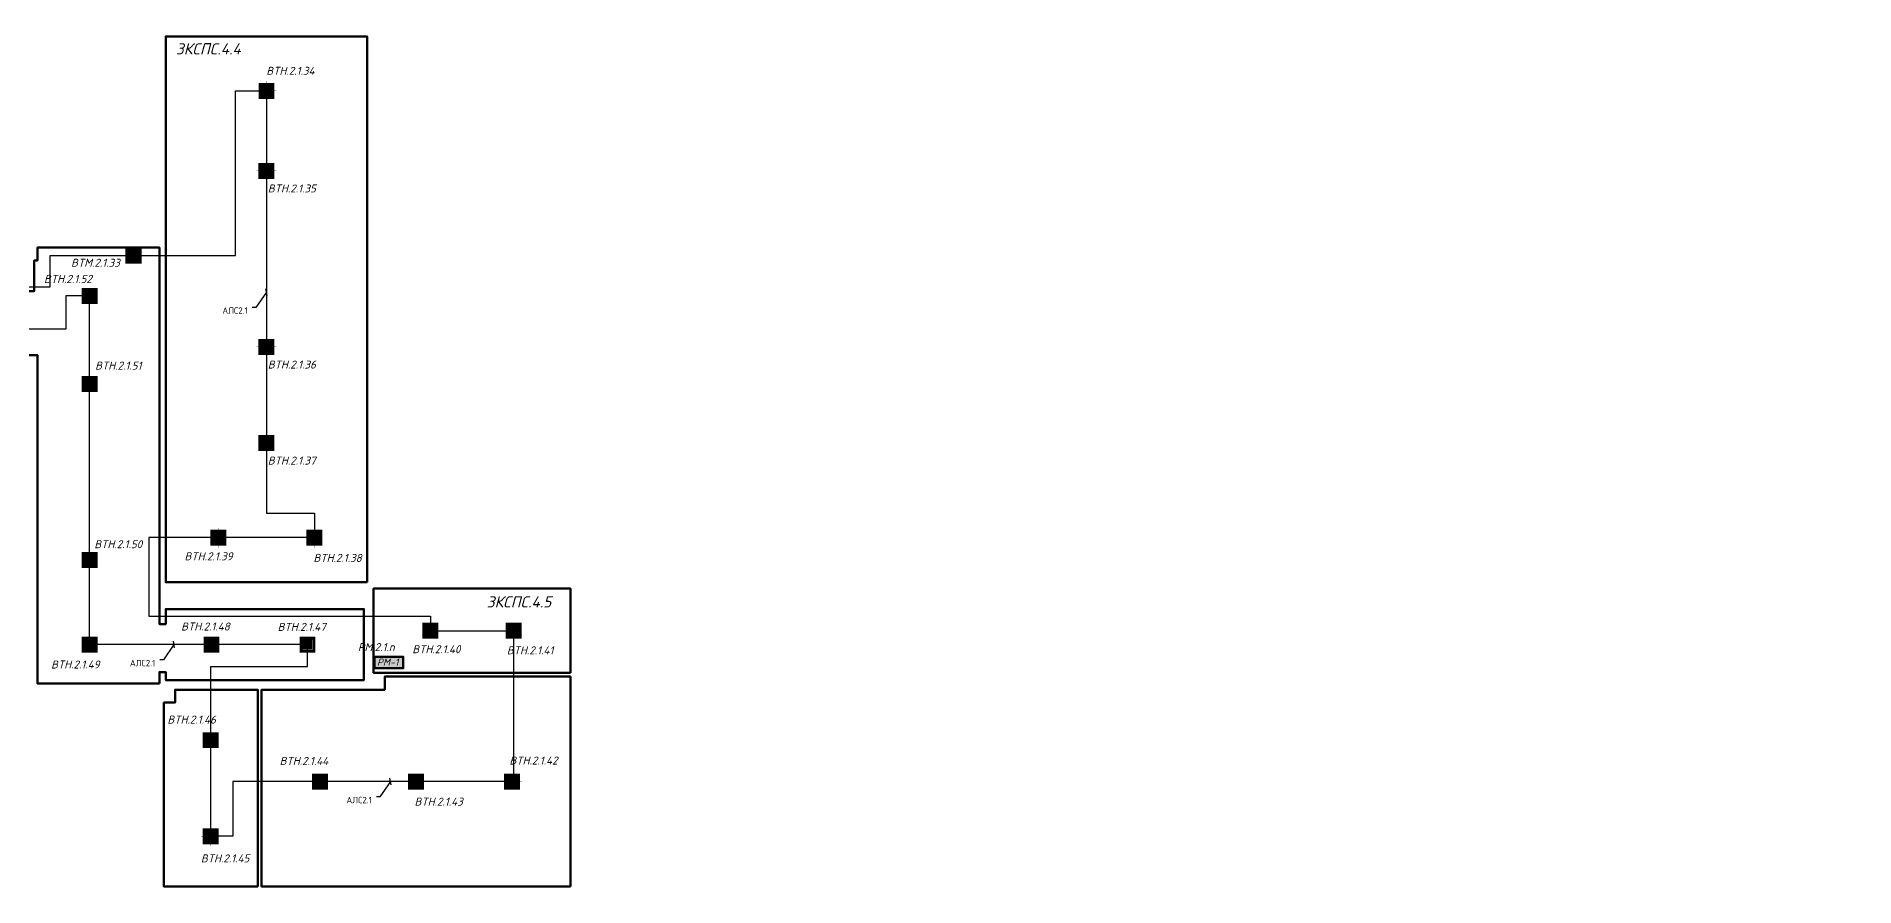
# Model space of a CAD drawing. Header units: millimetres. Extents: x -352922 to 707789, y -273589 to 355472.
# Drawn here: x 246641 to 303448, y 55306 to 81866 of the extents above; entities that cross this region are included whole.
import ezdxf
from ezdxf import colors
from ezdxf.entities.mleader import LeaderData, LeaderLine
from ezdxf.enums import TextEntityAlignment as Align
from ezdxf.math import Vec2, Vec3

# ---------------------------------------------------------------- set-up
doc = ezdxf.new("R2010")
doc.units = ezdxf.units.MM
doc.header["$LTSCALE"] = 0.5
doc.linetypes.add('CONTI', pattern=[0])
doc.layers.get('0').update_dxf_attribs({"lineweight": 18})
for name, color, linetype, lineweight in [('! BSN__тонкая  текст - 015', 250, 'Continuous', 15), ('! ЗКПС НОМЕР 1', 4, 'Continuous', 50), ('13_text', 250, 'Continuous', 15), ('13_АПС_кабели', 1, 'Continuous', 30), ('13_АПС_оборудование', 1, 'Continuous', 30), ('13_АПС_текст', 1, 'Continuous', 30), ('BSN__основная - 06', 1, 'Continuous', 60), ('АР_Штриховка_Стималит', 5, 'Continuous', 0)]:
    doc.layers.add(name, color=color, linetype=linetype, lineweight=lineweight)
doc.layers.add('! ЗКПС НОМЕР 2', color=7, linetype='Continuous', lineweight=0, true_color=0xf3aae6, transparency=0.5)
doc.styles.add('BDG_T_R', font='GOST Common.ttf')
doc.styles.add('ISOCPEUR', font='isocpeui.ttf', dxfattribs={"height": 250})
doc.linetypes.add('Рабочее в трубе  _о_о_', pattern='A,5,2,[133,ltypeshp.shx,S=0.4,R=0,X=0,Y=0.75],3', length=10)

# ---------------------------------------------------------------- blocks, each defined once
blk = doc.blocks.new('101')
at = {"layer": '! ЗКПС НОМЕР 2', "true_color": 0xffffff, "transparency": 33554687}
h = blk.add_hatch(color=7, dxfattribs=at)
h.dxf.hatch_style = 1
h.paths.add_polyline_path([(-12942.01, -22141.87), (-12946.97, -22141.87), (-12946.97, -22146.83), (-12942.01, -22146.83)])
at = {"layer": 'BSN__основная - 06', "color": 1, "lineweight": 30, "ltscale": 100, "const_width": 0.03, "elevation": 0}
blk.add_lwpolyline([(-12946.97, -22141.87), (-12942.01, -22141.87), (-12942.01, -22146.83), (-12946.97, -22146.83)], close=True, dxfattribs=at)
at = {"layer": 'BSN__основная - 06', "color": 1, "lineweight": 30, "ltscale": 100, "const_width": 0.07, "elevation": 0}
blk.add_lwpolyline([(-12943.94, -22142.7), (-12945.04, -22143.87), (-12943.94, -22144.83), (-12945.03, -22145.93)], dxfattribs=at)
blk = doc.blocks.new('102')
at = {"layer": '! ЗКПС НОМЕР 1', "true_color": 0x78b1e2}
h = blk.add_hatch(color=143, dxfattribs=at)
h.dxf.hatch_style = 1
h.paths.add_polyline_path([(1716.11, -5163.04), (1711.15, -5163.04), (1711.15, -5168), (1716.11, -5168)])
at = {"layer": '! BSN__тонкая  текст - 015', "color": 1, "lineweight": 30, "ltscale": 100, "const_width": 0.03, "elevation": 0}
blk.add_lwpolyline([(1711.15, -5163.04), (1716.11, -5163.04), (1716.11, -5168), (1711.15, -5168)], close=True, dxfattribs=at)
at = {"layer": '! BSN__тонкая  текст - 015', "color": 1, "lineweight": 30, "ltscale": 100, "const_width": 0.05}
for points in [[(1713.63, -5162.45), (1713.63, -5163.03)], [(1711.15, -5165.49), (1710.57, -5165.49)], [(1713.63, -5168.01), (1713.63, -5168.59)], [(1716.71, -5165.49), (1716.13, -5165.49)]]:
    blk.add_lwpolyline(points, dxfattribs=at)
at = {"color": 1, "lineweight": 5, "ltscale": 100, "const_width": 0.03, "elevation": 0}
blk.add_lwpolyline([(1714.18, -5164.4), (1713.05, -5165), (1714.2, -5165.99), (1713.09, -5166.59)], dxfattribs=at)
blk = doc.blocks.new('ИПР1')
at = {"layer": 'АР_Штриховка_Стималит', "ltscale": 0.01, "true_color": 0xffffff}
h = blk.add_hatch(color=7, dxfattribs=at)
h.dxf.hatch_style = 1
h.paths.add_polyline_path([(-11645.55, -30228.88), (-11645.55, -30233.84), (-11640.59, -30233.84), (-11640.59, -30228.88)])
at = {"layer": 'BSN__основная - 06', "ltscale": 100, "const_width": 0.1}
blk.add_lwpolyline([(-11645.55, -30228.88), (-11640.59, -30228.88), (-11640.59, -30233.84), (-11645.55, -30233.84)], close=True, dxfattribs=at)
for points in [[(-11644.86, -30229.41), (-11644.81, -30229.56), (-11644.79, -30229.62), (-11644.77, -30229.68), (-11644.75, -30229.72), (-11644.73, -30229.76), (-11644.69, -30229.83), (-11644.65, -30229.9), (-11644.6, -30229.98), (-11644.55, -30230.04), (-11644.51, -30230.1), (-11644.43, -30230.19), (-11644.38, -30230.24), (-11644.32, -30230.3), (-11644.21, -30230.4), (-11644.11, -30230.47), (-11644.01, -30230.53), (-11643.91, -30230.59), (-11643.81, -30230.64), (-11643.71, -30230.68), (-11643.59, -30230.72), (-11643.46, -30230.76), (-11643.35, -30230.78), (-11643.23, -30230.8), (-11642.98, -30230.81), (-11642.75, -30230.79), (-11642.55, -30230.75), (-11642.29, -30230.66), (-11642.04, -30230.54), (-11641.8, -30230.36), (-11641.6, -30230.17), (-11641.46, -30229.97), (-11641.33, -30229.77), (-11641.23, -30229.54), (-11641.19, -30229.41)], [(-11642.97, -30230.82), (-11642.97, -30233.29)]]:
    blk.add_lwpolyline(points, dxfattribs=at)
blk = doc.blocks.new('*U37')
at = {"linetype": 'Continuous', "lineweight": 20, "true_color": 0xffffff, "transparency": 33554559}
h = blk.add_hatch(color=7, dxfattribs=at)
h.dxf.hatch_style = 1
h.paths.add_polyline_path([(-218, 521), (-218, -276), (1786, -276), (1786, 521)])
h.paths.add_polyline_path([(-1570, -1070), (1673, -1070), (1673, -565), (-1570, -565)], flags=9)
at = {"color": 1, "lineweight": 50, "transparency": 33554559}
blk.add_lwpolyline([(-218, 521), (1786, 521), (1786, -276), (-218, -276)], close=True, dxfattribs=at)
at = {"color": 1, "transparency": 33554559, "insert": (-42, 390), "char_height": 500, "attachment_point": 1, "style": 'ISOCPEUR'}
blk.add_mtext_dynamic_manual_height_columns('РМ-1', width=896.24, gutter_width=1500, heights=[0], dxfattribs=at)
at = {"transparency": 33554559, "style": 'ISOCPEUR'}
blk.add_attdef('НУМЕРАЦИЯ', (-505, 1445), '', height=500, dxfattribs=at)
at = {"color": 5, "transparency": 33554559, "style": 'ISOCPEUR'}
blk.add_attdef('ПОМ.', text='', height=200, dxfattribs=at).set_placement((-37, 473), align=Align.RIGHT)
at = {"transparency": 33554559, "style": 'ISOCPEUR', "flags": 1}
blk.add_attdef('НОМ', (1222, 570), '', height=250, dxfattribs=at)
at = {"color": 6, "lineweight": 20, "transparency": 33554559, "style": 'ISOCPEUR', "flags": 1}
for tag, p in [('ПОМЕЩЕНИЕ', (1645, -43)), ('ИД', (2550, -400))]:
    blk.add_attdef(tag, p, '', height=250, dxfattribs=at)
at = {"color": 6, "lineweight": 40, "transparency": 33554559, "style": 'ISOCPEUR'}
blk.add_attdef('СЛУЖЕБНЫЙОТКР', (-997, -747), '', height=220, dxfattribs=at)
at = {"color": 2, "linetype": 'Continuous', "lineweight": 30, "transparency": 33554559, "style": 'ISOCPEUR', "flags": 1}
blk.add_attdef('ID', (2010, -411), '', height=250, dxfattribs=at)
blk = doc.blocks.new('746')
at = {"layer": '! ЗКПС НОМЕР 1', "true_color": 0x78b1e2}
h = blk.add_hatch(color=143, dxfattribs=at)
h.dxf.hatch_style = 1
h.paths.add_polyline_path([(846.51, -5270.35), (846.51, -5275.23), (851.38, -5275.23), (851.38, -5270.35)])
h.paths.add_polyline_path([(850.5, -5271.29), (850.5, -5274.35), (847.45, -5274.35), (847.45, -5271.29)], flags=16)
at = {"layer": 'АР_Штриховка_Стималит', "true_color": 0xffffff}
h = blk.add_hatch(color=7, dxfattribs=at)
h.dxf.hatch_style = 1
h.paths.add_polyline_path([(847.47, -5271.31), (847.47, -5274.33), (850.49, -5274.33), (850.49, -5271.31)])
at = {"layer": '! BSN__тонкая  текст - 015', "color": 1, "lineweight": 30, "ltscale": 100, "const_width": 0.05}
for points in [[(848.93, -5269.74), (848.93, -5270.31)], [(846.45, -5272.77), (845.87, -5272.77)], [(848.93, -5275.28), (848.93, -5275.85)], [(852.01, -5272.77), (851.43, -5272.77)]]:
    blk.add_lwpolyline(points, dxfattribs=at)
at = {"color": 1, "lineweight": 5, "ltscale": 100, "elevation": 0}
for points, const_width in [([(846.48, -5275.26), (851.41, -5275.26), (851.41, -5270.32), (846.48, -5270.32)], 0.03), ([(847.47, -5274.33), (850.49, -5274.33), (850.49, -5271.31), (847.47, -5271.31)], 0.01)]:
    blk.add_lwpolyline(points, close=True, dxfattribs=dict(at, const_width=const_width))
at = {"color": 1, "lineweight": 5, "ltscale": 100, "const_width": 0.03, "elevation": 0}
blk.add_lwpolyline([(849.48, -5271.68), (848.35, -5272.29), (849.5, -5273.27), (848.39, -5273.87)], dxfattribs=at)
blk = doc.blocks.new('748')
at = {"layer": 'АР_Штриховка_Стималит', "true_color": 0xffffff}
h = blk.add_hatch(color=7, dxfattribs=at)
h.dxf.hatch_style = 1
h.paths.add_polyline_path([(1611.52, -5339.8), (1606.65, -5339.8), (1606.65, -5344.67), (1611.52, -5344.67)])
h.paths.add_polyline_path([(1610.64, -5340.73), (1610.64, -5343.79), (1607.58, -5343.79), (1607.58, -5340.73)], flags=16)
h = blk.add_hatch(color=7, dxfattribs=at)
h.dxf.hatch_style = 1
h.paths.add_polyline_path([(1607.58, -5340.72), (1607.58, -5343.75), (1610.59, -5343.75), (1610.59, -5340.72)])
at = {"color": 1, "lineweight": 5, "ltscale": 100, "elevation": 0}
for points, const_width in [([(1606.61, -5344.7), (1611.55, -5344.7), (1611.55, -5339.77), (1606.61, -5339.77)], 0.03), ([(1607.58, -5343.75), (1610.59, -5343.75), (1610.59, -5340.72), (1607.58, -5340.72)], 0.01)]:
    blk.add_lwpolyline(points, close=True, dxfattribs=dict(at, const_width=const_width))
at = {"color": 1, "lineweight": 5, "ltscale": 100, "const_width": 0.03, "elevation": 0}
blk.add_lwpolyline([(1609.64, -5341.14), (1608.51, -5341.74), (1609.66, -5342.73), (1608.55, -5343.32)], dxfattribs=at)
blk = doc.blocks.new('_Oblique')
at = {"color": 0, "linetype": 'ByBlock', "lineweight": -2, "transparency": 33554687}
blk.add_line((-0.5, -0.5), (0.5, 0.5), dxfattribs=at)

msp = doc.modelspace()

# ---------------------------------------------------------------- linework, layer by layer
at = {"layer": '! ЗКПС НОМЕР 1', "color": 40, "transparency": 33554559}
msp.add_lwpolyline([(256975.61454, 64815.68246), (256875.61454, 64815.68246), (250685.61454, 64815.68246), (250685.61454, 81866.07267), (256975.61454, 81866.07267)], close=True, dxfattribs=at)
at = {"layer": '! ЗКПС НОМЕР 1', "color": 11, "true_color": 0xf27172, "transparency": 33554559}
msp.add_lwpolyline([(250485.61454, 61655.68246), (246675.61454, 61655.68246), (246675.61454, 71908.16474), (246375.61454, 71908.16474), (246375.61454, 71195.68246), (242745.61454, 71195.69078), (242745.61454, 74244.47338), (246375.61454, 74244.47338), (246375.61454, 73908.16474), (246575.61454, 73908.16474), (246575.61454, 74865.68246), (246675.61454, 74865.68246), (246675.61454, 75265.68246), (250485.61454, 75265.68246), (250485.61454, 63505.40613), (250685.61454, 63505.40613), (250685.61454, 63975.68251), (256875.61454, 63975.68251), (256875.61454, 61755.68246), (250685.61454, 61755.68246), (250685.61454, 62005.51777), (250485.61454, 62005.40613)], close=True, dxfattribs=at)
at = {"layer": '! ЗКПС НОМЕР 1', "color": 84, "transparency": 33554559}
for points in [[(263325.61454, 61988.649), (257175.95003, 61988.649), (257175.61454, 64615.68246), (263325.61454, 64615.68246)], [(253555.64705, 55305.69795), (250625.61454, 55305.68246), (250625.61454, 61055.68246), (250975.61256, 61055.68246), (250975.61471, 61454.29058), (253555.61454, 61455.68246)], [(263325.61454, 55305.68246), (253675.61454, 55305.68246), (253675.61454, 61455.68309), (255935.61454, 61455.68246), (255935.61454, 61455.68246), (257525.61471, 61455.68246), (257525.61694, 61868.649), (263325.61454, 61868.649)]]:
    msp.add_lwpolyline(points, close=True, dxfattribs=at)
at = {"layer": '13_АПС_кабели', "transparency": 33554687}
msp.add_lwpolyline([(243748.12328, 74040.15494), (247071.88049, 74040.15494), (247071.88049, 75017.6999), (249686.51722, 75017.6999), (252867.21797, 75017.6999), (252867.21797, 80164.48276), (253829.79224, 80164.48276), (253829.79224, 77664.76131), (253829.79224, 75165.68246), (253829.79224, 71348.24354), (253830.4113, 66974.24134), (255330.63048, 66974.24134), (255330.63048, 66208.18112), (250156.26048, 66208.18112), (250156.26048, 63757.19807), (258952.03965, 63757.19807), (258952.20462, 63301.22557), (261551.56365, 63299.8039), (261550.78229, 58587.16573), (252777.48961, 58587.8274), (252777.48961, 56883.6603), (252089.79255, 56882.99863), (252089.79255, 59882.99863), (252089.79255, 62184.48349), (255113.11454, 62184.48349), (255113.11454, 62865.68248), (252113.11454, 62865.68248), (248305.61454, 62865.68248), (248305.61454, 65510.68355), (248305.61454, 71010.68355), (248305.61454, 73760.68355), (247557.70615, 73760.68355), (247557.70615, 72720.08349), (244748.12328, 72720.08349)], dxfattribs=at)
at = {"layer": '13_АПС_кабели', "linetype": 'Рабочее в трубе  _о_о_', "transparency": 33554687}
for points in [[(250685.61454, 75017.6999), (252867.21797, 75017.6999), (252867.21797, 80164.48276), (253829.02162, 80164.48276), (253830.4113, 66974.24134), (255330.63048, 66974.24134), (255329.79224, 66207.51945), (250685.61454, 66207.51945)], [(257175.61454, 63757.19807), (258952.03802, 63755.49655), (258952.03802, 63301.22551), (261550.78229, 63302.16573), (261550.78229, 58587.8274), (252777.48961, 58587.8274), (252777.48961, 56883.6603), (252089.79255, 56882.99863), (252087.32608, 61454.89034)]]:
    msp.add_lwpolyline(points, dxfattribs=at)

# ---------------------------------------------------------------- block references
at = {"layer": '13_АПС_оборудование', "transparency": 33554687, "xscale": 100, "yscale": 100, "zscale": 100}
for name, p in [('746', (168937.14739, 607441.77041, 0.25088)), ('748', (94204.80825, 597089.06554)), ('746', (174058.13745, 590579.17482, 0.25088))]:
    msp.add_blockref(name, p, dxfattribs=at)
at = {"layer": '13_АПС_оборудование', "transparency": 33554559}
for name, p, xscale, yscale, zscale in [('102', (82467.17718, 594214.37583, -0.47809), 100, 100, 100), ('101', (1542754.96254, 2288195.45936, -0.25088), 100, 100, 100), ('102', (82467.17718, 588714.37583, -0.47809), 100, 100, 100), ('101', (1542754.96254, 2285445.45936, -0.25088), 100, 100, 100), ('102', (82467.17718, 585714.37583, -0.47809), 100, 100, 100), ('102', (80967.17718, 582757.13397, -0.47809), 100, 100, 100), ('102', (83967.17718, 582757.13397, -0.47809), 100, 100, 100), ('101', (1542754.96254, 2279945.45936, -0.25088), 100, 100, 100), ('101', (1542754.96254, 2277300.4583, -0.25088), 100, 100, 100), ('101', (1546562.46254, 2277300.4583, -0.25088), 100, 100, 100), ('102', (90188.16723, 579851.78025, -0.47809), 100, 100, 100), ('*U37', (257301.23114, 62253.4194), 0.45, 0.45, 0.45), ('102', (80727.1775, 576432.61315, -0.47809), 100, 100, 100), ('102', (84138.01574, 575136.78025, -0.47809), 100, 100, 100), ('102', (87138.01574, 575136.78025, -0.47809), 100, 100, 100), ('102', (90138.01574, 575136.78025, -0.47809), 100, 100, 100), ('102', (80727.1775, 573432.61315, -0.47809), 100, 100, 100)]:
    msp.add_blockref(name, p, dxfattribs=dict(at, xscale=xscale, yscale=yscale, zscale=zscale))
at = {"layer": '13_АПС_оборудование', "color": 5, "transparency": 33554559, "xscale": 100, "yscale": 100, "zscale": 100}
msp.add_blockref('ИПР1', (1413983.83725, 3098153.72279), dxfattribs=at)

# ---------------------------------------------------------------- texts
at = {"layer": '13_АПС_текст', "color": 5, "transparency": 33554687, "style": 'ISOCPEUR'}
for s, p in [('ЗКСПС.4.4', (251000.81761, 81301.79997)), ('ЗКСПС.4.5', (260710.38509, 64025.35008))]:
    msp.add_text(s, height=350, dxfattribs=at).set_placement(p)
at = {"layer": '13_АПС_текст', "transparency": 33554559, "style": 'ISOCPEUR'}
for s, p in [('BTH.2.1.34', (253825.88968, 80664.57487, 0)), ('BTH.2.1.35', (253872.70313, 76988.96099, 0)), ('BTM.2.1.33', (247726.20738, 74668.95964, 0)), ('BTH.2.1.52', (246880.43728, 74163.80321, 0)), ('BTH.2.1.51', (248478.20842, 71456.10884, 0)), ('BTH.2.1.36', (253872.70313, 71488.96099, 0)), ('BTH.2.1.37', (253872.70313, 68488.96099, 0)), ('BTH.2.1.50', (248451.57175, 65877.63875, 0)), ('BTH.2.1.39', (251270.22761, 65499.56491, 0)), ('BTH.2.1.38', (255298.78895, 65448.22304, 0)), ('BTH.2.1.48', (251163.90645, 63306.18604, 0)), ('BTH.2.1.47', (254178.90251, 63294.55101, 0)), ('РМ.2.1.n', (256685.61053, 62663.41546, 0)), ('BTH.2.1.40', (258387.30817, 62596.76948, 0)), ('BTH.2.1.41', (261340.77027, 62561.76499, 0)), ('BTH.2.1.49', (247101.22274, 62119.3632, 0)), ('BTH.2.1.46', (250736.17312, 60398.15407, 0)), ('BTH.2.1.44', (254243.12332, 59107.93201, 0)), ('BTH.2.1.42', (261422.4842, 59119.60017, 0)), ('BTH.2.1.43', (258457.3505, 57836.08073, 0)), ('BTH.2.1.45', (251782.43794, 56062.41262, 0))]:
    msp.add_text(s, height=250, dxfattribs=at).set_placement(p)

# ---------------------------------------------------------------- leaders
at = {"layer": '13_text', "color": 0, "lineweight": 15, "transparency": 33554687}
ml = msp.add_multileader_mtext('Standard', dxfattribs=at)
ml.set_content('{\\fISOCPEUR|b0|i0|c204|p34;АЛС2\\fISOCPEUR|b0|i0|c0|p34;.\\fISOCPEUR|b0|i0|c204|p34;1}', color=7, style='BDG_T_R')
ml.set_leader_properties(color=7, linetype='Continuous', lineweight=25)
ml.set_arrow_properties(name='OBLIQUE')
ml.build(insert=Vec2(0, 0))
ml.multileader.update_dxf_attribs({"has_text_frame": 1, "text_left_attachment_type": 0, "text_right_attachment_type": 0, "dogleg_length": 2, "arrow_head_size": 150})
ctx = ml.context
ctx.base_point, ctx.char_height, ctx.arrow_head_size, ctx.landing_gap_size, ctx.plane_origin = Vec3(252353.52612, 73401.12606), 200, 150, 100, Vec3(260672.65286, 70220.02272)
ctx.left_attachment, ctx.right_attachment = 0, 0
notes = []
notes.append((ctx, [(0, (1, 1, 0), (253499.07856, 73401.12606), (-1, 0), 111.1585, [(0, [(253829.79224, 73877.85221)], 0, [])])]))
ctx.mtext.insert, ctx.mtext.width, ctx.mtext.flow_direction = Vec3(252453.52612, 73401.12606), 662.072481, 5
ml = msp.add_multileader_mtext('Standard', dxfattribs=at)
ml.set_content('{\\fISOCPEUR|b0|i0|c204|p34;АЛС2\\fISOCPEUR|b0|i0|c0|p34;.\\fISOCPEUR|b0|i0|c204|p34;1}', color=7, style='BDG_T_R')
ml.set_leader_properties(color=7, linetype='Continuous', lineweight=25)
ml.set_arrow_properties(name='OBLIQUE')
ml.build(insert=Vec2(0, 0))
ml.multileader.update_dxf_attribs({"has_text_frame": 1, "text_left_attachment_type": 0, "text_right_attachment_type": 0, "dogleg_length": 2, "arrow_head_size": 150})
ctx = ml.context
ctx.base_point, ctx.char_height, ctx.arrow_head_size, ctx.landing_gap_size, ctx.plane_origin = Vec3(249464.81353, 62388.95633), 200, 150, 100, Vec3(257783.94027, 59207.853)
ctx.left_attachment, ctx.right_attachment = 0, 0
notes.append((ctx, [(0, (1, 1, 0), (250610.36597, 62388.95633), (-1, 0), 111.1585, [(0, [(250941.07965, 62865.68248)], 0, [])])]))
ctx.mtext.insert, ctx.mtext.width, ctx.mtext.flow_direction = Vec3(249564.81353, 62388.95633), 662.072481, 5
ml = msp.add_multileader_mtext('Standard', dxfattribs=at)
ml.set_content('{\\fISOCPEUR|b0|i0|c204|p34;АЛС2\\fISOCPEUR|b0|i0|c0|p34;.\\fISOCPEUR|b0|i0|c204|p34;1}', color=7, style='BDG_T_R')
ml.set_leader_properties(color=7, linetype='Continuous', lineweight=25)
ml.set_arrow_properties(name='OBLIQUE')
ml.build(insert=Vec2(0, 0))
ml.multileader.update_dxf_attribs({"has_text_frame": 1, "text_left_attachment_type": 0, "text_right_attachment_type": 0, "dogleg_length": 2, "arrow_head_size": 150})
ctx = ml.context
ctx.base_point, ctx.char_height, ctx.arrow_head_size, ctx.landing_gap_size, ctx.plane_origin = Vec3(256229.91522, 58110.72953), 200, 150, 100, Vec3(264549.04197, 54929.6262)
ctx.left_attachment, ctx.right_attachment = 0, 0
notes.append((ctx, [(0, (1, 1, 0), (257375.46766, 58110.72953), (-1, 0), 111.1585, [(0, [(257706.18134, 58587.45569)], 0, [])])]))
ctx.mtext.insert, ctx.mtext.width, ctx.mtext.flow_direction = Vec3(256329.91522, 58110.72953), 662.072481, 5
at = {"layer": '13_АПС_оборудование', "color": 18, "linetype": 'CONTI', "lineweight": 5, "ltscale": 100, "true_color": 0x000000, "transparency": 33554559}
ml = msp.add_multileader_mtext('Standard', dxfattribs=at)
ml.set_content('Оборудование АПС', color=(0, 0, 0), style='ISOCPEUR')
ml.set_leader_properties(color=256, linetype='ByLayer', lineweight=-1)
ml.build(insert=Vec2(0, 0))
ml.multileader.update_dxf_attribs({"text_left_attachment_type": 6, "text_right_attachment_type": 6, "dogleg_length": 2, "arrow_head_size": 200, "scale": 100})
ctx = ml.context
ctx.base_point, ctx.scale, ctx.char_height, ctx.arrow_head_size, ctx.landing_gap_size, ctx.plane_origin = Vec3(-188945.62459, 61396.0782), 100, 250, 200, 0, Vec3(-184042.7423, 59859.08313)
ctx.left_attachment, ctx.right_attachment = 6, 6
notes.append((ctx, [(1, (1, 1, 0), (-185750.17005, 61396.0782), (-1, 0), 200, [(0, [(-183533.47937, 66845.68246)], 0, [])])]))
ctx.mtext.insert, ctx.mtext.width, ctx.mtext.flow_direction = Vec3(-188945.62459, 61721.0782), 6184.0878241, 5
for ctx, leaders in notes:
    for number, flags, end, landing, length, lines in leaders:
        leader = LeaderData()
        leader.index, (leader.has_last_leader_line, leader.has_dogleg_vector, leader.attachment_direction) = number, flags
        leader.last_leader_point, leader.dogleg_vector, leader.dogleg_length = Vec3(end), Vec3(landing), length
        for number, points, colour, breaks in lines:
            line = LeaderLine()
            line.index, line.vertices, line.color, line.breaks = number, Vec3.list(points), colors.encode_raw_color(colour), breaks
            leader.lines.append(line)
        ctx.leaders.append(leader)

doc.saveas('drawing.dxf')
